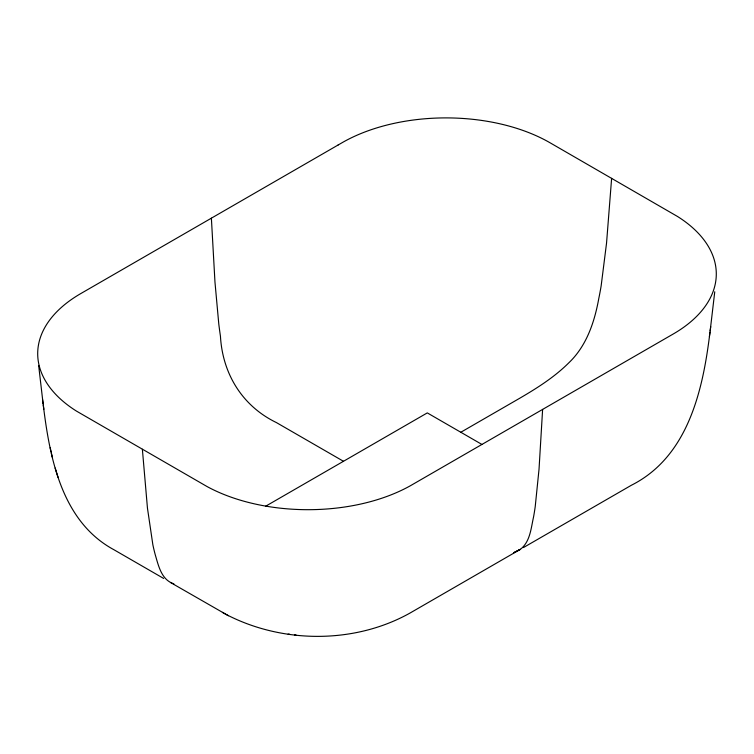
<?xml version="1.0" encoding="UTF-8"?>
<svg xmlns="http://www.w3.org/2000/svg" width="754" height="754" viewBox="0 0 754 754"><rect width="100%" height="100%" fill="white"/><g stroke="black" fill="none" stroke-linecap="round" stroke-linejoin="round"><path stroke-width="1.13" d="M542.616 409.413L539.035 469.148L535.217 506.669A378.461 218.5 60 0 1 533.559 516.942C531.005 528.196 530.222 541.768 520.383 549.327L410.138 612.983C354.474 644.189 282.128 643.699 225.842 614.293M611.626 178.33L606.546 243.08L601.145 285.917A278.735 160.932 -60 0 1 598.789 298.509C594.529 322.043 586.565 345.963 568.789 362.853C554.35 377.217 536.989 388.169 519.487 398.385L460.817 432.259M714.754 291.77L710.164 330.874M523.474 547.545L631.371 485.256C688.232 456.622 702.982 390.035 709.957 332.363M709.401 336.586L710.72 326.642M265.578 506.264L427.292 412.9L481.891 444.426M513.719 552.71L520.383 549.327L513.7 552.72M288.113 634.095L289.809 634.293M294.465 634.83L296.039 635.019M142.374 449.252L147.454 508.13L152.855 544.727A278.735 160.932 -60 0 0 155.211 554.605C158.472 565.632 161.403 579.939 173.872 583.822M170.461 582.474L228.443 615.754M222.421 612.371L225.088 613.869M343.475 461.288L276.416 422.579C242.288 406.076 222.534 373.767 220.441 336.171A378.461 218.5 60 0 1 218.783 323.975L214.965 282.053L211.384 218.17M163.646 578.441L113.911 549.723C61.998 521.693 49.802 458.573 43.28 405.087M55.174 468.064L58.105 477.433M50.198 447.678L51.102 451.797M51.404 453.097L52.309 457.207M38.652 365.445L43.11 403.729M42.544 399.488L43.845 409.318M338.112 145.004L80.555 293.702A147.143 84.957 0 0 0 76.465 411.1L207.171 486.613A147.143 84.957 0 0 0 410.553 485.651L673.445 333.881A147.143 84.957 0 0 0 677.535 216.492L550.052 142.779A147.143 84.957 0 0 0 343.174 142.091L338.112 145.004"/></g></svg>
